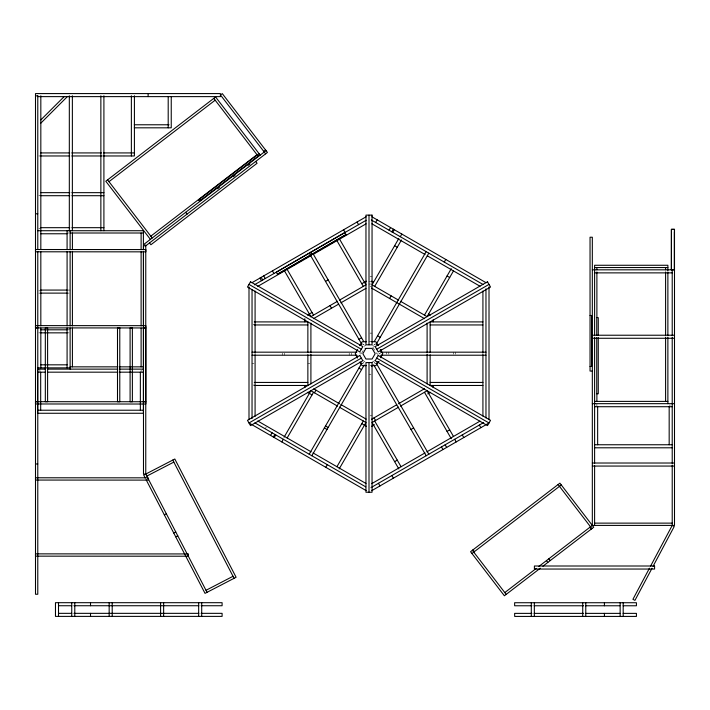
<?xml version="1.0" encoding="UTF-8"?>
<svg xmlns="http://www.w3.org/2000/svg" width="710" height="710" viewBox="0 0 710 710"><rect width="100%" height="100%" fill="white"/><g stroke="black" fill="none" stroke-linecap="round" stroke-linejoin="round"><path stroke-width="0.53" stroke-dasharray="3.55 2.66" d="M265.22 428.831L266.232 427.074M361.39 353.686L364.656 348.042M364.115 346.231L365.872 345.22M376.779 343.276L374.143 344.794L374.143 341.75M361.23 364.123L363.866 362.597L363.866 365.641M381.918 352.178L379.282 353.695L381.918 355.222M372.138 362.162L374.773 360.636M370.522 487.868L372.502 486.732M38.801 155.969L40.825 155.969M100.864 155.969L102.897 155.969M38.801 195.703L40.825 195.703M38.801 228.442L40.825 228.442M67.086 233.004L69.11 233.004M370.017 276.279L372.049 276.279M368.943 281.764L370.975 281.764M368.943 284.044L370.975 284.044M370.017 286.228L372.049 286.228M67.974 290.07L70.121 290.07M38.801 290.834L40.825 290.834M38.801 293.115L40.825 293.115M67.086 293.115L69.11 293.115M253.053 324.568L255.085 324.568M67.974 329.804L70.121 329.804M38.801 332.848L40.825 332.848M67.086 332.848L69.11 332.848M370.017 333.141L372.04 333.141M369.005 341.75L372.093 341.75M252.041 363.44L254.065 363.44M307.865 363.44L309.888 363.44M370.017 365.632L372.049 365.641M369.005 374.241L371.028 374.241M253.053 385.095L255.085 385.095M370.017 415.776L372.049 415.776M372.572 345.468L374.773 346.737M361.23 343.276L363.866 344.794L363.866 341.75M376.779 364.123L374.143 362.597L374.143 365.641M363.236 360.636L364.993 361.656M372.803 347.101L376.611 353.686M669.938 404.682L669.938 406.715M596.888 403.67L596.888 406.715M482.924 353.314L482.924 354.831M455.625 352.169L455.625 354.201M453.344 352.169L453.344 354.201M388.796 352.169L388.796 354.201M386.515 352.169L386.515 354.201M377.906 353.181L377.906 355.213M360.103 352.169L360.103 354.201M351.494 353.181L351.494 355.213M349.214 353.181L349.214 355.213M284.666 353.181L284.666 355.213M282.385 353.181L282.385 355.213M255.085 352.55L255.085 354.068M141.112 370.141L141.112 372.173M39.92 369.129L39.92 372.173"/><path stroke-width="1.06" d="M37.781 401.691L35.5 401.691L35.5 403.972L145.834 404.025L145.834 325.668L35.5 325.615L35.5 327.896L145.834 327.949L143.553 327.949M671.385 269.827L671.376 229.303L674.42 229.303L674.42 269.764L671.385 269.827L671.456 229.365L674.5 229.365L674.5 525.409L592.326 525.409L538.899 566.411M674.42 269.827L674.42 231.939M649.472 568.195L632.921 599.311L634.935 600.385L652.002 568.293M650.502 566.252L672.219 525.409L672.219 465.094M653.031 566.349L674.234 526.483L672.219 525.409M375.643 222.461L377.161 219.825M270.563 435.434L272.09 432.798M389.053 230.209L390.571 227.573M273.359 437.04L274.885 434.405M391.849 231.824L393.367 229.188M274.229 437.537L275.746 434.902M392.71 232.321L394.227 229.685M284.106 437.165L310.909 390.748L337.498 406.093M398.842 238.427L372.049 284.852L398.638 300.197M281.799 441.913L283.325 439.277M400.289 236.696L401.807 234.06M287.151 437.972L313.545 392.266M374.685 286.37L401.478 239.953M314.45 392.79L315.977 390.154M357.636 349.506L355.213 353.695L357.636 357.884M359.988 345.424L362.109 341.75L366.351 341.75M389.604 298.502L391.13 295.866M309.205 454.222L361.585 363.493M374.339 341.412L426.169 251.633M311.841 455.74L364.221 365.02M376.424 343.88L428.805 253.159M378.323 361.452L375.901 365.641L371.658 365.632M380.675 357.37L382.796 353.695L380.382 349.506M325.783 467.304L327.301 464.668M444.265 262.088L445.782 259.452M336.93 466.718L363.325 421.012M424.465 315.116L451.267 268.691M339.158 468.946L365.961 422.53L339.371 407.176M453.486 270.927L427.101 316.633L400.511 301.28M40.869 119.884L64.131 96.622M40.869 123.114L67.361 96.622M108.994 181.662L215.174 100.19M150.813 236.173L257.002 154.7M263.774 151.416L265.584 150.023M266.046 150.635L144.37 244L145.763 245.811L145.763 474.076L207.054 592.317M217.588 188.78L219.328 187.44M233.288 176.728L235.037 175.388M248.127 165.341L249.867 164.01M471.946 553.516L561.291 484.966M504.739 592.619L536.263 568.426M540.283 568.222L504.375 595.779L470.561 551.705L559.897 483.155L593.711 527.219L542.91 566.207M277.415 274.184L345.912 234.557M251.873 282.74L366.12 216.781M254.34 284.834L366.138 220.286M257.774 286.361L311.104 255.573M313.03 254.464L366.094 223.827M325.517 281.408L328.153 279.891M307.519 315.071L312.018 312.48M361.798 283.734L366.307 281.133M310.687 316.758L337.498 301.28M339.371 300.197L365.961 284.852L339.566 239.137M313.438 318.683L338.635 304.137M340.889 302.833L365.961 288.366M358.932 339.282L361.567 337.765M359.473 345.406L361.257 344.377M361.319 358.124L248.997 422.974L366.12 490.601M376.69 349.249L489.012 284.399M371.419 366.094L373.203 365.064M376.362 363.245L379.113 361.647M371.534 419.308L396.73 404.762M398.523 403.724L424.562 388.698M398.638 407.176L372.049 422.53L398.842 468.946M400.511 406.093L427.101 390.748L453.486 436.455M371.703 426.24L374.401 424.686M427.784 393.864L430.482 392.302M410.992 429.47L413.628 427.944M394.636 461.651L397.272 460.124M447.051 431.387L449.687 429.87M371.694 483.679L425.024 452.891M426.905 451.808L480.013 421.136M371.871 487.096L483.67 422.548M371.88 490.601L489.012 422.974L376.69 358.124M146.81 476.099L173.835 462.095M164.329 514.856L166.362 513.809M173.737 533.015L175.769 531.959M175.725 536.831L177.748 535.784M206.006 590.294L233.022 576.289M35.5 95.859L37.781 95.859M37.71 96.622L220.393 96.622L220.393 93.578L35.5 93.578L35.5 594.243L37.781 594.243L37.781 251.446M134.305 124.774L169.069 124.774M134.305 127.818L171.243 127.818L171.243 96.498M40.825 152.925L69.624 152.925M71.825 152.925L101.477 152.925M103.669 152.925L134.412 152.925M40.825 155.969L69.624 155.969M71.825 155.969L101.477 155.969M103.669 155.969L134.412 155.969L134.412 95.77M40.825 192.659L69.74 192.659M71.95 192.659L103.908 192.659M40.825 195.703L69.74 195.703M71.95 195.703L103.908 195.703M35.5 213.799L37.781 213.799M40.825 227.679L69.74 227.679M71.95 227.679L103.908 227.679M37.781 230.723L143.402 230.723L143.402 249.6M70.121 233.004L143.402 233.004M40.825 233.767L67.086 233.767M594.607 267.546L667.879 267.546M592.326 269.827L674.5 269.827M594.607 272.871L672.219 272.871M40.825 290.07L67.086 290.07M40.825 293.115L67.086 293.115M590.045 315.488L591.563 315.488L591.563 366.466L590.045 366.466M254.26 321.905L307.865 321.905L307.865 352.604M482.924 321.905L430.145 321.905L430.145 352.604M254.26 324.949L307.865 324.949M430.145 324.949L482.924 324.949M35.5 327.896L37.781 327.896M40.825 329.804L67.086 329.804M40.825 332.848L67.086 332.848M592.326 335.226L674.5 335.226M592.326 338.271L674.5 338.271M371.658 341.741L375.901 341.75L378.022 345.424M252.041 352.169L356.802 352.169M381.208 352.169L485.968 352.169M252.041 355.213L356.802 355.213M381.208 355.213L485.968 355.213M40.825 364.825L67.086 364.825M366.351 365.641L362.109 365.641L359.988 361.967M70.121 366.848L117.842 366.848M119.342 366.848L143.402 366.848M37.781 367.869L70.121 367.869M45.351 369.129L37.639 369.129L37.639 413.264L143.402 413.264L143.402 328.135M47.552 369.129L117.15 369.129M119.165 369.129L143.402 369.129M592.326 371.064L590.045 371.064L590.045 237.229L592.326 237.229L592.326 525.409M37.639 372.173L45.351 372.173M47.552 372.173L116.955 372.173M119.165 372.173L143.402 372.173M254.26 382.433L307.865 382.433M430.145 382.433L482.924 382.433M254.26 385.477L307.865 385.477L307.865 354.769M482.924 385.477L430.145 385.477L430.145 354.769M594.607 401.39L667.879 401.39M143.553 401.736L145.834 401.736L35.5 401.691M592.326 403.67L674.5 403.67M594.607 406.715L672.219 406.715M37.639 410.22L143.402 410.22M594.607 444.753L672.219 444.753M594.607 447.797L672.219 447.797M592.326 463.018L674.5 463.018M35.5 463.976L37.781 463.976M592.326 466.062L674.5 466.062M145.763 474.076L143.482 474.076L143.482 251.349M594.607 523.128L672.219 523.128M58.513 605.736L71.772 605.736M73.911 605.736L198.889 605.736M201.09 605.736L222.097 605.736L222.097 602.692L55.469 602.692L55.469 616.386L222.097 616.386L222.097 613.342L201.09 613.342M531.888 605.772L514.635 605.772L514.635 602.728L636.426 602.728L636.426 605.772L623.14 605.772M534.089 605.772L583.602 605.772M585.51 605.772L619.919 605.772M58.513 613.342L71.772 613.342M73.911 613.342L198.889 613.342M531.888 613.378L514.635 613.378L514.679 616.422L636.426 616.422L636.426 613.378L623.14 613.378M534.089 613.378L583.602 613.378M585.51 613.378L619.919 613.378M371.88 216.781L486.128 282.74M371.303 219.958L483.102 284.506M371.916 223.827L425.024 254.491M427.278 255.795L480.013 286.236M394.636 245.731L397.272 247.249M447.051 275.995L449.687 277.512M371.703 281.133L373.504 282.172M428.689 314.033L430.482 315.071M371.534 288.065L424.562 318.683M377.578 335.786L380.214 337.312M376.362 344.146L378.545 345.406M248.997 284.399L361.319 349.249M360.369 362.499L362.144 363.529M358.932 368.091L361.567 369.617M313.767 388.885L339.478 403.724M340.889 404.54L366.147 419.122M307.519 392.302L312.018 394.902M361.798 423.648L366.307 426.24M325.517 425.964L328.153 427.491M324.372 427.944L327.008 429.47M257.774 421.012L311.104 451.808M313.03 452.918L365.961 483.474M254.908 422.876L365.748 486.865M558.087 484.548L591.9 528.613M589.912 527.264L591.297 529.074M265.629 153.83L220.49 95.007L222.301 93.614L267.439 152.446L145.763 245.811L143.482 245.811L143.482 249.13M260.197 155.117L215.591 96.986L105.79 181.245L150.396 239.377M213.781 98.379L258.387 156.511M257.047 155.011L257.97 156.218M255.689 161.454L257.082 163.264L150.902 244.746L149.508 242.935M548.857 558.761L550.25 560.572M546.443 560.616L547.836 562.427M472.975 549.859L474.36 551.67M472.372 550.321L506.186 594.385M200.3 198.551L201.223 199.758M185.674 212.308L187.067 214.118M107.6 179.852L152.206 237.983M479.33 425.05L480.856 427.686M357.068 222.008L358.586 224.644M462.263 434.902L463.781 437.537M343.596 229.792L345.113 232.427M454.684 439.277L456.202 441.913M336.522 239.953L363.325 286.37M424.465 392.266L451.267 438.682M445.126 444.797L446.652 447.433M441.469 446.909L442.987 449.545M312.941 253.541L363.671 341.412M376.424 363.493L428.805 454.222M310.518 252.396L311.779 254.57M309.755 254.109L361.585 343.88M373.788 365.02L426.169 455.74M329.99 305.62L331.508 308.255M374.072 417.844L375.59 420.48M286.742 268.691L313.545 315.116M374.685 421.012L401.07 466.718M284.515 270.927L310.909 316.633M391.849 475.558L393.367 478.194M272.427 270.874L273.954 273.51M263.73 275.897L265.256 278.533M261.191 277.361L262.718 279.997M259.949 278.08L261.475 280.716M378.439 483.306L379.957 485.942M172.779 460.071L234.078 578.313M145.257 478.061L143.731 475.123L174.811 459.015L236.102 577.265L205.03 593.365L146.1 479.694M672.219 269.827L672.219 335.644M672.219 337.303L672.219 463.435M669.175 406.715L669.175 444.753M667.879 270.51L667.879 265.265L594.607 265.265L594.607 335.093M667.879 271.974L667.879 335.573M667.879 337.232L667.879 403.67M665.598 267.546L665.598 269.756M665.598 271.974L665.598 335.022M665.598 337.232L665.598 401.39M623.185 602.728L623.185 616.422M620.141 602.728L620.141 616.422M604.414 602.728L604.414 605.772M604.414 613.378L604.414 616.422M598.264 335.315L598.264 317.672L596.746 317.672L596.746 335.315M598.264 337.525L598.264 393.766L596.746 393.766L596.746 337.525M597.651 406.715L597.651 444.753M596.888 267.546L596.888 269.756M596.888 271.974L596.888 317.326M596.888 393.642L596.888 401.39M594.607 337.232L594.607 463.435M594.607 465.645L594.607 525.409M585.777 602.728L585.777 616.422M582.732 602.728L582.732 616.422M534.337 602.728L534.337 616.422M531.293 602.728L531.293 616.422M489.012 286.92L489.012 419.654M485.968 288.819L485.968 417.906M482.924 291.02L482.924 352.604M482.924 354.769L482.924 416.104M433.189 319.748L433.189 321.834M433.189 385.548L433.189 387.624M427.101 323.077L427.101 352.604M427.101 354.237L427.101 383.933M380.959 349.577L380.959 352.098M380.959 355.284L380.959 357.805M369.005 215.121L369.005 344.811M369.005 362.561L369.005 492.261M357.059 355.745L357.059 357.805M310.909 323.077L310.909 352.604M310.909 354.237L310.909 383.933M304.821 318.71L304.821 321.834M304.821 385.548L304.821 387.624M255.085 291.02L255.085 352.604M255.085 354.769L255.085 416.353M252.041 289.467L252.041 418.563M248.997 286.92L248.997 419.654M201.711 602.692L201.711 616.386M198.667 602.692L198.667 616.386M168.199 96.498L168.199 127.818M163.637 602.692L163.637 616.386M160.593 602.692L160.593 616.386M148.115 93.578L148.115 96.622M143.402 251.81L143.402 325.917M141.112 233.004L141.112 249.6M141.112 251.81L141.112 325.917M141.112 328.135L141.112 366.848M140.358 372.173L140.358 410.22M131.368 95.77L131.368 155.969M112.198 602.692L112.198 616.386M109.162 602.692L109.162 616.386M103.908 95.788L103.908 230.723M100.864 95.788L100.864 230.723M90.516 602.692L90.516 605.736M90.516 613.342L90.516 616.386M74.79 602.692L74.79 616.386M72.367 95.788L72.367 230.723M72.411 233.004L72.411 249.6M72.411 251.81L72.411 325.917M72.411 328.135L72.411 366.848M71.745 602.692L71.745 616.386M70.121 230.723L70.121 249.6M70.121 251.739L70.121 325.917M70.121 328.055L70.121 369.129M69.323 95.788L69.323 230.723M67.086 230.723L67.086 249.53M67.086 251.739L67.086 325.837M67.086 328.055L67.086 367.869M58.513 602.692L58.513 616.386M40.825 95.788L40.825 249.53M40.825 251.739L40.825 325.837M40.825 328.055L40.825 367.869M40.683 372.173L40.683 410.22M37.781 95.788L37.781 249.53M35.5 249.512L35.5 251.793L145.834 251.846L145.834 249.565L35.5 249.512M35.5 553.862L35.5 556.152L188.452 556.223L188.443 553.942L35.5 553.862M35.5 477.777L35.5 480.058L148.124 480.111L148.124 477.83L35.5 477.777M250.515 281.764L247.47 287.035L359.792 351.885L362.837 346.613L250.515 281.764M365.934 348.37L362.854 353.695L365.934 359.02L372.084 359.02L375.155 353.695L372.084 348.37L365.934 348.37M378.208 355.488L375.164 360.76L487.486 425.609L490.53 420.338L378.208 355.488M258.857 153.626L198.489 199.945L199.412 201.152L259.78 154.833L258.857 153.626M344.767 232.578L276.279 272.214L277.53 274.388L346.027 234.753L344.767 232.578M359.792 355.488L247.47 420.338L250.515 425.609L362.837 360.76L359.792 355.488M487.486 281.764L375.164 346.613L378.208 351.885L490.53 287.035L487.486 281.764M372.049 215.121L365.961 215.121L365.961 344.811L372.049 344.811L372.049 215.121M47.605 327.896L45.325 327.896L45.325 401.691L47.605 401.691L47.605 327.896M119.777 327.931L117.496 327.931L117.496 401.727L119.777 401.727L119.777 327.931M132.379 327.94L130.099 327.94L130.099 401.736L132.379 401.736L132.379 327.94M372.049 362.561L365.961 362.561L365.961 492.261L372.049 492.261L372.049 362.561M654.584 566.003L534.399 566.003L534.399 569.047L654.584 569.047L654.584 566.003"/></g></svg>
